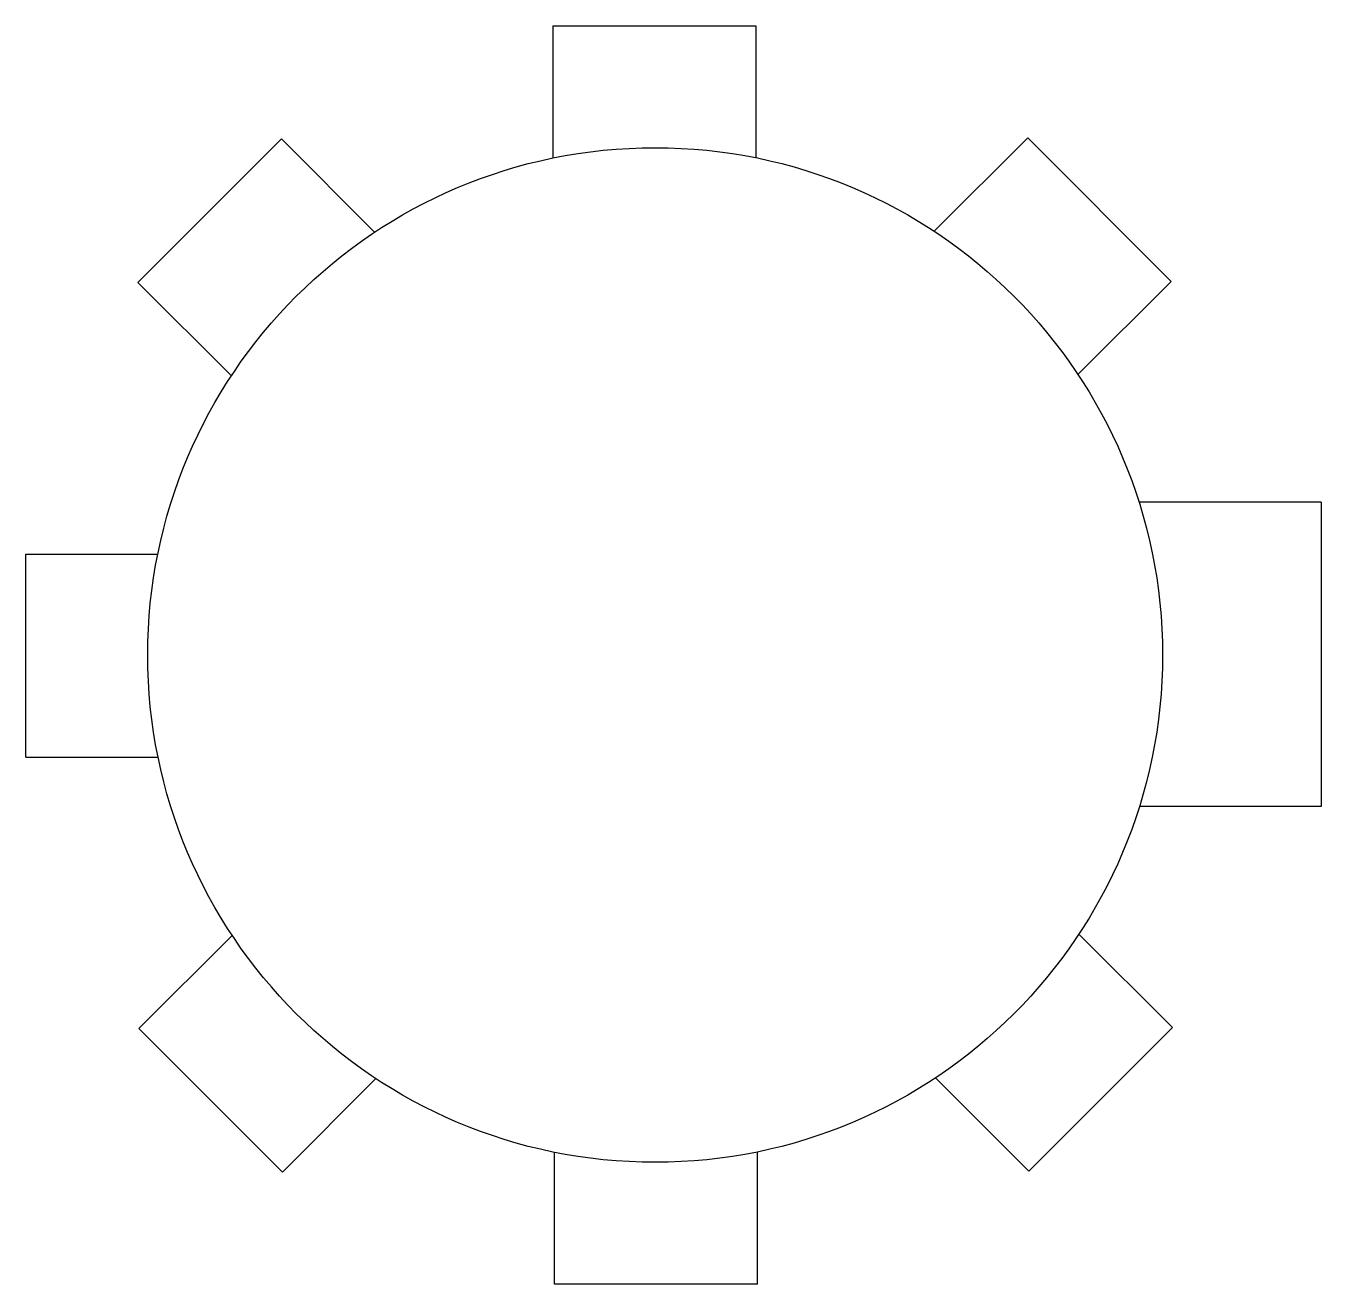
# Model space of a CAD drawing. Header units: millimetres. Extents: x -10151.177 to -10150.858, y -370.654 to -370.344.
import ezdxf

# ---------------------------------------------------------------- set-up
doc = ezdxf.new("R2010")
doc.units = ezdxf.units.MM
doc.layers.add('Tub_esgoto_caixas', color=2, linetype='Continuous')

msp = doc.modelspace()

# ---------------------------------------------------------------- linework, layer by layer
at = {"layer": 'Tub_esgoto_caixas'}
for p, q in [((-10151.04751, -370.34391), (-10151.04751, -370.37649)), ((-10151.04751, -370.34391), (-10150.99751, -370.34391)), ((-10150.99751, -370.34391), (-10150.99751, -370.37641)), ((-10150.93053, -370.3715), (-10150.95356, -370.39453)), ((-10150.93053, -370.3715), (-10150.89517, -370.40686)), ((-10151.14974, -370.40713), (-10151.11438, -370.37177)), ((-10151.11438, -370.37177), (-10151.09141, -370.39475)), ((-10151.14974, -370.40713), (-10151.12671, -370.43016)), ((-10150.89517, -370.40686), (-10150.91815, -370.42983)), ((-10150.85825, -370.46123), (-10150.90314, -370.46123)), ((-10150.85825, -370.46123), (-10150.85825, -370.53623)), ((-10151.17733, -370.47411), (-10151.14483, -370.47411)), ((-10151.17733, -370.52411), (-10151.17733, -370.47411)), ((-10151.17733, -370.52411), (-10151.14475, -370.52411)), ((-10150.85825, -370.53623), (-10150.90302, -370.53623)), ((-10151.14947, -370.59099), (-10151.12649, -370.56801)), ((-10150.8949, -370.59071), (-10150.91793, -370.56768)), ((-10151.11411, -370.62634), (-10151.14947, -370.59099)), ((-10150.8949, -370.59071), (-10150.93025, -370.62607)), ((-10151.11411, -370.62634), (-10151.09108, -370.60331)), ((-10150.93025, -370.62607), (-10150.95323, -370.60309)), ((-10151.04713, -370.65393), (-10151.04713, -370.62143)), ((-10150.99713, -370.65393), (-10150.99713, -370.62136)), ((-10150.99713, -370.65393), (-10151.04713, -370.65393))]:
    msp.add_line(p, q, dxfattribs=at)
msp.add_circle((-10151.02232, -370.49892), 0.125, dxfattribs=at)

doc.saveas('drawing.dxf')
